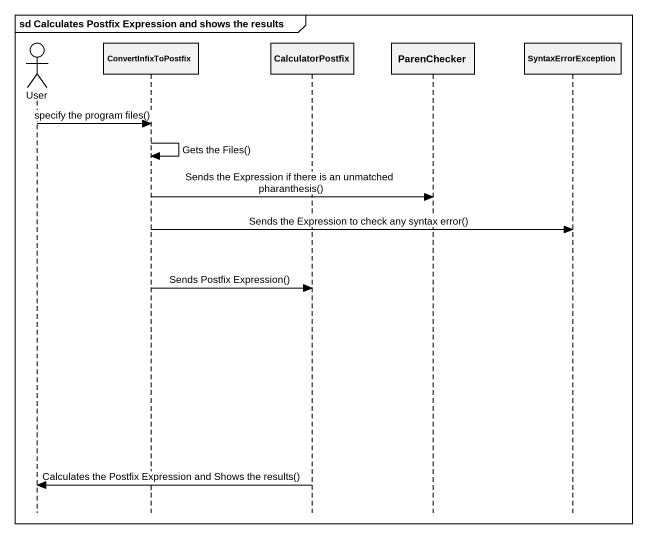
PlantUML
@startuml
mainframe sd Calculates Postfix Expression and shows the results
hide footbox
actor User
participant ConvertInfixToPostfix
participant CalculatorPostfix
participant ParenChecker
participant SyntaxErrorException

User -> ConvertInfixToPostfix : specify the program files()
ConvertInfixToPostfix -> ConvertInfixToPostfix : Gets the Files()
ConvertInfixToPostfix -> ParenChecker : Sends the Expression if there is an unmatched pharanthesis()
ConvertInfixToPostfix -> SyntaxErrorException : Sends the Expression to check any syntax error()
ConvertInfixToPostfix -> CalculatorPostfix : Sends Postfix Expression()
CalculatorPostfix -> User : Calculates the Postfix Expression and Shows the results()
@enduml
